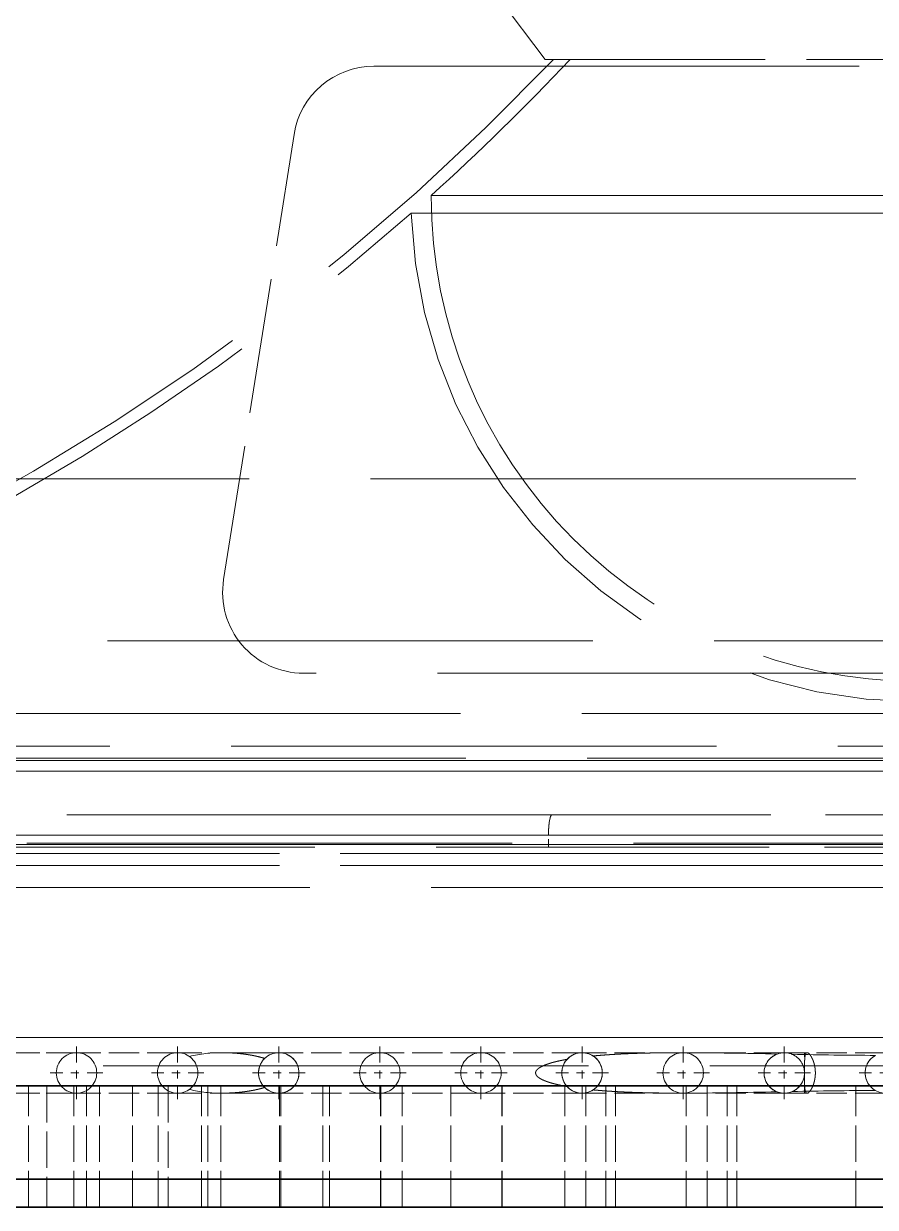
# Model space of a CAD drawing. Extents: x 23 to 587, y 4 to 413.
# Drawn here: x 78.64 to 89.17, y 213.35 to 227.98 of the extents above; entities that cross this region are included whole.
import ezdxf

# ---------------------------------------------------------------- set-up
doc = ezdxf.new("R2010")
doc.units = 0
doc.linetypes.add('DASHDOT', pattern=[18.5, 12, -3, 0.5, -3])
doc.linetypes.add('DASHED', pattern=[15, 12, -3])
doc.layers.get('0').update_dxf_attribs({"lineweight": 13})

# ---------------------------------------------------------------- blocks, each defined once
blk = doc.blocks.new('BLOCK6865')
at = {"color": 7, "linetype": 'DASHDOT', "lineweight": 13, "ltscale": 0.0325}
for p, q in [((-3.269, 2.471), (-3.269, 1.171)), ((-2.619, 1.821), (-3.919, 1.821))]:
    blk.add_line(p, q, dxfattribs=at)
blk = doc.blocks.new('BLOCK6866')
at = {"color": 7, "linetype": 'DASHDOT', "lineweight": 13, "ltscale": 0.0325}
for p, q in [((-5.769, 2.471), (-5.769, 1.171)), ((-5.119, 1.821), (-6.419, 1.821))]:
    blk.add_line(p, q, dxfattribs=at)
blk = doc.blocks.new('BLOCK6867')
at = {"color": 7, "linetype": 'DASHDOT', "lineweight": 13, "ltscale": 0.0325}
for p, q in [((-15.769, 2.471), (-15.769, 1.171)), ((-15.119, 1.821), (-16.419, 1.821))]:
    blk.add_line(p, q, dxfattribs=at)
blk = doc.blocks.new('BLOCK6868')
at = {"color": 7, "linetype": 'DASHDOT', "lineweight": 13, "ltscale": 0.0325}
for p, q in [((-13.269, 2.471), (-13.269, 1.171)), ((-12.619, 1.821), (-13.919, 1.821))]:
    blk.add_line(p, q, dxfattribs=at)
blk = doc.blocks.new('BLOCK6869')
at = {"color": 7, "linetype": 'DASHDOT', "lineweight": 13, "ltscale": 0.0325}
for p, q in [((-10.769, 2.471), (-10.769, 1.171)), ((-10.119, 1.821), (-11.419, 1.821))]:
    blk.add_line(p, q, dxfattribs=at)
blk = doc.blocks.new('BLOCK6870')
at = {"color": 7, "linetype": 'DASHDOT', "lineweight": 13, "ltscale": 0.0325}
for p, q in [((-8.269, 2.471), (-8.269, 1.171)), ((-7.619, 1.821), (-8.919, 1.821))]:
    blk.add_line(p, q, dxfattribs=at)
blk = doc.blocks.new('BLOCK6871')
at = {"color": 7, "linetype": 'DASHDOT', "lineweight": 13, "ltscale": 0.0325}
for p, q in [((-18.269, 2.471), (-18.269, 1.171)), ((-17.619, 1.821), (-18.919, 1.821))]:
    blk.add_line(p, q, dxfattribs=at)
blk = doc.blocks.new('BLOCK6872')
at = {"color": 7, "linetype": 'DASHDOT', "lineweight": 13, "ltscale": 0.0325}
for p, q in [((-20.769, 2.471), (-20.769, 1.171)), ((-20.119, 1.821), (-21.419, 1.821))]:
    blk.add_line(p, q, dxfattribs=at)
blk = doc.blocks.new('BLOCK6903')
at = {"color": 7, "linetype": 'DASHDOT', "lineweight": 13, "ltscale": 0.0325}
for p, q in [((-0.769, 2.471), (-0.769, 1.171)), ((-0.119, 1.821), (-1.419, 1.821))]:
    blk.add_line(p, q, dxfattribs=at)
blk = doc.blocks.new('BLOCK6915')
at = {"color": 7, "linetype": 'DASHED', "lineweight": 13, "ltscale": 0.187584}
blk.add_line((-9.18, 26.862), (-13.685, 32.862), dxfattribs=at)
at = {"color": 7, "linetype": 'DASHED', "lineweight": 13}
for p, q in [((-13.416, 26.7), (13.416, 26.7)), ((-12, 23.506), (10.531, 23.506)), ((-10.531, 23.506), (12, 23.506)), ((-12.492, 23.067), (10.963, 23.067)), ((-10.963, 23.067), (12.492, 23.067)), ((58.5, 16.5), (-58.5, 16.5)), ((-35, 12.5), (35, 12.5)), ((15.158, 11.7), (-15.158, 11.7)), ((-23.279, 10.7), (48.557, 10.7)), ((-46.946, 9.9), (41.199, 9.9)), ((-41.578, 9.539), (36.488, 9.539)), ((-36.488, 9.539), (41.578, 9.539)), ((-23.141, 9.6), (48.268, 9.6)), ((-41.322, 9.278), (36.264, 9.278)), ((-36.264, 9.278), (41.322, 9.278)), ((-9.013, 8.2), (-41.792, 8.2)), ((63.8, 7.7), (-63.8, 7.7)), ((-9.1, 7.7), (-41.879, 7.7)), ((-9.1, 7.7), (-41.879, 7.7)), ((-23.667, 7.7), (49.365, 7.7)), ((0, 7.466), (-49.5, 7.466)), ((-41.879, 7.4), (-9.1, 7.4)), ((35, 7.5), (-35, 7.5)), ((-23.732, 7.466), (0, 7.466)), ((-44.247, 7.246), (38.83, 7.246)), ((44.247, 7.246), (-38.83, 7.246)), ((-44.247, 6.946), (38.83, 6.946)), ((44.247, 6.946), (-38.83, 6.946)), ((0, 6.4), (-49.5, 6.4)), ((63.8, 2.7), (-63.8, 2.7)), ((61.5, 2.7), (-61.5, 2.7)), ((-50.11, 2.7), (50.39, 2.7)), ((-50.11, 2), (50.39, 2)), ((-85, -0.8), (85, -0.8))]:
    blk.add_line(p, q, dxfattribs=at)
at = {"color": 7, "linetype": 'DASHED', "lineweight": 13, "ltscale": 0.430896}
blk.add_line((-9.18, 26.862), (8.056, 26.862), dxfattribs=at)
at = {"color": 7, "linetype": 'DASHED', "lineweight": 13, "ltscale": 0.402348}
blk.add_line((-8.572, 26.862), (7.522, 26.862), dxfattribs=at)
at = {"color": 7, "linetype": 'DASHED', "lineweight": 13, "ltscale": 0.278428}
blk.add_line((-17.134, 14.013), (-15.391, 25.013), dxfattribs=at)
at = {"color": 7, "linetype": 'DASHED', "lineweight": 13, "ltscale": 0.450653}
blk.add_line((-9.013, 8.2), (9.013, 8.2), dxfattribs=at)
at = {"color": 7, "linetype": 'DASHED', "lineweight": 13, "ltscale": 0.454986}
for p, q in [((-9.1, 7.7), (9.1, 7.7)), ((-9.1, 7.7), (9.1, 7.7)), ((-9.1, 7.4), (9.1, 7.4))]:
    blk.add_line(p, q, dxfattribs=at)
at = {"color": 7, "linetype": 'DASHED', "lineweight": 13, "ltscale": 0.0075}
blk.add_line((-9.1, 7.4), (-9.1, 7.7), dxfattribs=at)
blk.add_line((-9.1, 7.4), (-9.1, 7.7), dxfattribs=at)
at = {"color": 7, "linetype": 'DASHED', "lineweight": 13, "ltscale": 0.0625}
for p, q in [((-20.769, 2.321), (-23.269, 2.321)), ((-20.769, 2.321), (-23.269, 2.321)), ((-20.769, 2.321), (-23.269, 2.321)), ((-20.769, 2.321), (-23.269, 2.321)), ((-20.769, 2.321), (-23.269, 2.321)), ((-20.769, 2.321), (-23.269, 2.321)), ((-20.769, 2.321), (-23.269, 2.321)), ((-20.769, 2.321), (-23.269, 2.321)), ((-20.769, 2.321), (-23.269, 2.321)), ((-20.769, 2.321), (-23.269, 2.321)), ((-20.769, 2.321), (-23.269, 2.321)), ((-20.769, 2.321), (-23.269, 2.321)), ((-20.769, 2.321), (-23.269, 2.321)), ((-20.769, 2.321), (-23.269, 2.321)), ((-20.769, 2.321), (-23.269, 2.321)), ((-20.769, 2.321), (-23.269, 2.321)), ((-20.769, 2.321), (-23.269, 2.321)), ((-20.769, 2.321), (-23.269, 2.321)), ((-20.769, 2.321), (-23.269, 2.321)), ((-20.769, 2.321), (-23.269, 2.321)), ((-20.769, 2.321), (-23.269, 2.321)), ((-20.769, 2.321), (-23.269, 2.321)), ((-20.769, 2.321), (-23.269, 2.321)), ((-20.769, 2.321), (-23.269, 2.321)), ((-20.769, 2.321), (-23.269, 2.321)), ((-20.769, 2.321), (-23.269, 2.321)), ((-20.769, 2.321), (-23.269, 2.321)), ((-20.769, 2.321), (-23.269, 2.321)), ((-20.769, 2.321), (-23.269, 2.321)), ((-20.769, 2.321), (-23.269, 2.321)), ((-20.769, 2.321), (-23.269, 2.321)), ((-20.769, 2.321), (-23.269, 2.321)), ((-20.769, 2.321), (-23.269, 2.321)), ((-20.769, 2.321), (-23.269, 2.321)), ((-20.769, 2.321), (-23.269, 2.321)), ((-18.269, 2.321), (-20.769, 2.321)), ((-18.269, 2.321), (-20.769, 2.321)), ((-18.269, 2.321), (-20.769, 2.321)), ((-18.269, 2.321), (-20.769, 2.321)), ((-18.269, 2.321), (-20.769, 2.321)), ((-18.269, 2.321), (-20.769, 2.321)), ((-18.269, 2.321), (-20.769, 2.321)), ((-18.269, 2.321), (-20.769, 2.321)), ((-18.269, 2.321), (-20.769, 2.321)), ((-18.269, 2.321), (-20.769, 2.321)), ((-18.269, 2.321), (-20.769, 2.321)), ((-18.269, 2.321), (-20.769, 2.321)), ((-18.269, 2.321), (-20.769, 2.321)), ((-18.269, 2.321), (-20.769, 2.321)), ((-18.269, 2.321), (-20.769, 2.321)), ((-18.269, 2.321), (-20.769, 2.321)), ((-18.269, 2.321), (-20.769, 2.321)), ((-18.269, 2.321), (-20.769, 2.321)), ((-18.269, 2.321), (-20.769, 2.321)), ((-18.269, 2.321), (-20.769, 2.321)), ((-18.269, 2.321), (-20.769, 2.321)), ((-18.269, 2.321), (-20.769, 2.321)), ((-18.269, 2.321), (-20.769, 2.321)), ((-18.269, 2.321), (-20.769, 2.321)), ((-18.269, 2.321), (-20.769, 2.321)), ((-18.269, 2.321), (-20.769, 2.321)), ((-18.269, 2.321), (-20.769, 2.321)), ((-18.269, 2.321), (-20.769, 2.321)), ((-18.269, 2.321), (-20.769, 2.321)), ((-18.269, 2.321), (-20.769, 2.321)), ((-18.269, 2.321), (-20.769, 2.321)), ((-18.269, 2.321), (-20.769, 2.321)), ((-18.269, 2.321), (-20.769, 2.321)), ((-18.269, 2.321), (-20.769, 2.321)), ((-18.269, 2.321), (-20.769, 2.321)), ((-18.269, 2.321), (-20.769, 2.321)), ((-18.269, 2.321), (-20.769, 2.321)), ((-15.769, 2.321), (-18.269, 2.321)), ((-15.769, 2.321), (-18.269, 2.321)), ((-15.769, 2.321), (-18.269, 2.321)), ((-15.769, 2.321), (-18.269, 2.321)), ((-15.769, 2.321), (-18.269, 2.321)), ((-15.769, 2.321), (-18.269, 2.321)), ((-15.769, 2.321), (-18.269, 2.321)), ((-15.769, 2.321), (-18.269, 2.321)), ((-15.769, 2.321), (-18.269, 2.321)), ((-15.769, 2.321), (-18.269, 2.321)), ((-15.769, 2.321), (-18.269, 2.321)), ((-15.769, 2.321), (-18.269, 2.321)), ((-15.769, 2.321), (-18.269, 2.321)), ((-15.769, 2.321), (-18.269, 2.321)), ((-15.769, 2.321), (-18.269, 2.321)), ((-15.769, 2.321), (-18.269, 2.321)), ((-15.769, 2.321), (-18.269, 2.321)), ((-15.769, 2.321), (-18.269, 2.321)), ((-15.769, 2.321), (-18.269, 2.321)), ((-15.769, 2.321), (-18.269, 2.321)), ((-15.769, 2.321), (-18.269, 2.321)), ((-15.769, 2.321), (-18.269, 2.321)), ((-15.769, 2.321), (-18.269, 2.321)), ((-15.769, 2.321), (-18.269, 2.321)), ((-15.769, 2.321), (-18.269, 2.321)), ((-15.769, 2.321), (-18.269, 2.321)), ((-15.769, 2.321), (-18.269, 2.321)), ((-15.769, 2.321), (-18.269, 2.321)), ((-15.769, 2.321), (-18.269, 2.321)), ((-15.769, 2.321), (-18.269, 2.321)), ((-15.769, 2.321), (-18.269, 2.321)), ((-15.769, 2.321), (-18.269, 2.321)), ((-15.769, 2.321), (-18.269, 2.321)), ((-15.769, 2.321), (-18.269, 2.321)), ((-15.769, 2.321), (-18.269, 2.321)), ((-15.769, 2.321), (-18.269, 2.321)), ((-15.769, 2.321), (-18.269, 2.321)), ((-13.269, 2.321), (-15.769, 2.321)), ((-13.269, 2.321), (-15.769, 2.321)), ((-13.269, 2.321), (-15.769, 2.321)), ((-13.269, 2.321), (-15.769, 2.321)), ((-13.269, 2.321), (-15.769, 2.321)), ((-13.269, 2.321), (-15.769, 2.321)), ((-13.269, 2.321), (-15.769, 2.321)), ((-13.269, 2.321), (-15.769, 2.321)), ((-13.269, 2.321), (-15.769, 2.321)), ((-13.269, 2.321), (-15.769, 2.321)), ((-13.269, 2.321), (-15.769, 2.321)), ((-13.269, 2.321), (-15.769, 2.321)), ((-13.269, 2.321), (-15.769, 2.321)), ((-13.269, 2.321), (-15.769, 2.321)), ((-13.269, 2.321), (-15.769, 2.321)), ((-13.269, 2.321), (-15.769, 2.321)), ((-13.269, 2.321), (-15.769, 2.321)), ((-13.269, 2.321), (-15.769, 2.321)), ((-13.269, 2.321), (-15.769, 2.321)), ((-13.269, 2.321), (-15.769, 2.321)), ((-13.269, 2.321), (-15.769, 2.321)), ((-13.269, 2.321), (-15.769, 2.321)), ((-13.269, 2.321), (-15.769, 2.321)), ((-13.269, 2.321), (-15.769, 2.321)), ((-13.269, 2.321), (-15.769, 2.321)), ((-13.269, 2.321), (-15.769, 2.321)), ((-13.269, 2.321), (-15.769, 2.321)), ((-13.269, 2.321), (-15.769, 2.321)), ((-13.269, 2.321), (-15.769, 2.321)), ((-13.269, 2.321), (-15.769, 2.321)), ((-13.269, 2.321), (-15.769, 2.321)), ((-13.269, 2.321), (-15.769, 2.321)), ((-13.269, 2.321), (-15.769, 2.321)), ((-13.269, 2.321), (-15.769, 2.321)), ((-13.269, 2.321), (-15.769, 2.321)), ((-13.269, 2.321), (-15.769, 2.321)), ((-13.269, 2.321), (-15.769, 2.321)), ((-13.269, 2.321), (-15.769, 2.321)), ((-13.269, 2.321), (-15.769, 2.321)), ((-10.769, 2.321), (-13.269, 2.321)), ((-10.769, 2.321), (-13.269, 2.321)), ((-10.769, 2.321), (-13.269, 2.321)), ((-10.769, 2.321), (-13.269, 2.321)), ((-10.769, 2.321), (-13.269, 2.321)), ((-10.769, 2.321), (-13.269, 2.321)), ((-10.769, 2.321), (-13.269, 2.321)), ((-10.769, 2.321), (-13.269, 2.321)), ((-10.769, 2.321), (-13.269, 2.321)), ((-10.769, 2.321), (-13.269, 2.321)), ((-10.769, 2.321), (-13.269, 2.321)), ((-10.769, 2.321), (-13.269, 2.321)), ((-10.769, 2.321), (-13.269, 2.321)), ((-10.769, 2.321), (-13.269, 2.321)), ((-10.769, 2.321), (-13.269, 2.321)), ((-10.769, 2.321), (-13.269, 2.321)), ((-10.769, 2.321), (-13.269, 2.321)), ((-10.769, 2.321), (-13.269, 2.321)), ((-10.769, 2.321), (-13.269, 2.321)), ((-10.769, 2.321), (-13.269, 2.321)), ((-10.769, 2.321), (-13.269, 2.321)), ((-10.769, 2.321), (-13.269, 2.321)), ((-10.769, 2.321), (-13.269, 2.321)), ((-10.769, 2.321), (-13.269, 2.321)), ((-10.769, 2.321), (-13.269, 2.321)), ((-10.769, 2.321), (-13.269, 2.321)), ((-10.769, 2.321), (-13.269, 2.321)), ((-10.769, 2.321), (-13.269, 2.321)), ((-10.769, 2.321), (-13.269, 2.321)), ((-10.769, 2.321), (-13.269, 2.321)), ((-10.769, 2.321), (-13.269, 2.321)), ((-10.769, 2.321), (-13.269, 2.321)), ((-10.769, 2.321), (-13.269, 2.321)), ((-10.769, 2.321), (-13.269, 2.321)), ((-10.769, 2.321), (-13.269, 2.321)), ((-10.769, 2.321), (-13.269, 2.321)), ((-10.769, 2.321), (-13.269, 2.321)), ((-10.769, 2.321), (-13.269, 2.321)), ((-10.769, 2.321), (-13.269, 2.321)), ((-8.269, 2.321), (-10.769, 2.321)), ((-8.269, 2.321), (-10.769, 2.321)), ((-8.269, 2.321), (-10.769, 2.321)), ((-8.269, 2.321), (-10.769, 2.321)), ((-8.269, 2.321), (-10.769, 2.321)), ((-8.269, 2.321), (-10.769, 2.321)), ((-8.269, 2.321), (-10.769, 2.321)), ((-8.269, 2.321), (-10.769, 2.321)), ((-8.269, 2.321), (-10.769, 2.321)), ((-8.269, 2.321), (-10.769, 2.321)), ((-8.269, 2.321), (-10.769, 2.321)), ((-8.269, 2.321), (-10.769, 2.321)), ((-8.269, 2.321), (-10.769, 2.321)), ((-8.269, 2.321), (-10.769, 2.321)), ((-8.269, 2.321), (-10.769, 2.321)), ((-8.269, 2.321), (-10.769, 2.321)), ((-8.269, 2.321), (-10.769, 2.321)), ((-8.269, 2.321), (-10.769, 2.321)), ((-8.269, 2.321), (-10.769, 2.321)), ((-8.269, 2.321), (-10.769, 2.321)), ((-8.269, 2.321), (-10.769, 2.321)), ((-8.269, 2.321), (-10.769, 2.321)), ((-8.269, 2.321), (-10.769, 2.321)), ((-8.269, 2.321), (-10.769, 2.321)), ((-8.269, 2.321), (-10.769, 2.321)), ((-8.269, 2.321), (-10.769, 2.321)), ((-8.269, 2.321), (-10.769, 2.321)), ((-8.269, 2.321), (-10.769, 2.321)), ((-8.269, 2.321), (-10.769, 2.321)), ((-8.269, 2.321), (-10.769, 2.321)), ((-8.269, 2.321), (-10.769, 2.321)), ((-8.269, 2.321), (-10.769, 2.321)), ((-8.269, 2.321), (-10.769, 2.321)), ((-8.269, 2.321), (-10.769, 2.321)), ((-8.269, 2.321), (-10.769, 2.321)), ((-8.269, 2.321), (-10.769, 2.321)), ((-8.269, 2.321), (-10.769, 2.321)), ((-8.269, 2.321), (-10.769, 2.321)), ((-8.269, 2.321), (-10.769, 2.321)), ((-5.769, 2.321), (-8.269, 2.321)), ((-5.769, 2.321), (-8.269, 2.321)), ((-5.769, 2.321), (-8.269, 2.321)), ((-5.769, 2.321), (-8.269, 2.321)), ((-5.769, 2.321), (-8.269, 2.321)), ((-5.769, 2.321), (-8.269, 2.321)), ((-5.769, 2.321), (-8.269, 2.321)), ((-5.769, 2.321), (-8.269, 2.321)), ((-5.769, 2.321), (-8.269, 2.321)), ((-5.769, 2.321), (-8.269, 2.321)), ((-5.769, 2.321), (-8.269, 2.321)), ((-5.769, 2.321), (-8.269, 2.321)), ((-5.769, 2.321), (-8.269, 2.321)), ((-5.769, 2.321), (-8.269, 2.321)), ((-5.769, 2.321), (-8.269, 2.321)), ((-5.769, 2.321), (-8.269, 2.321)), ((-5.769, 2.321), (-8.269, 2.321)), ((-5.769, 2.321), (-8.269, 2.321)), ((-5.769, 2.321), (-8.269, 2.321)), ((-5.769, 2.321), (-8.269, 2.321)), ((-5.769, 2.321), (-8.269, 2.321)), ((-5.769, 2.321), (-8.269, 2.321)), ((-5.769, 2.321), (-8.269, 2.321)), ((-5.769, 2.321), (-8.269, 2.321)), ((-5.769, 2.321), (-8.269, 2.321)), ((-5.769, 2.321), (-8.269, 2.321)), ((-5.769, 2.321), (-8.269, 2.321)), ((-5.769, 2.321), (-8.269, 2.321)), ((-5.769, 2.321), (-8.269, 2.321)), ((-5.769, 2.321), (-8.269, 2.321)), ((-5.769, 2.321), (-8.269, 2.321)), ((-5.769, 2.321), (-8.269, 2.321)), ((-5.769, 2.321), (-8.269, 2.321)), ((-5.769, 2.321), (-8.269, 2.321)), ((-5.769, 2.321), (-8.269, 2.321)), ((-5.769, 2.321), (-8.269, 2.321)), ((-5.769, 2.321), (-8.269, 2.321)), ((-5.769, 2.321), (-8.269, 2.321)), ((-5.769, 2.321), (-8.269, 2.321)), ((-3.269, 2.321), (-5.769, 2.321)), ((-3.269, 2.321), (-5.769, 2.321)), ((-3.269, 2.321), (-5.769, 2.321)), ((-3.269, 2.321), (-5.769, 2.321)), ((-3.269, 2.321), (-5.769, 2.321)), ((-3.269, 2.321), (-5.769, 2.321)), ((-3.269, 2.321), (-5.769, 2.321)), ((-3.269, 2.321), (-5.769, 2.321)), ((-3.269, 2.321), (-5.769, 2.321)), ((-3.269, 2.321), (-5.769, 2.321)), ((-3.269, 2.321), (-5.769, 2.321)), ((-3.269, 2.321), (-5.769, 2.321)), ((-3.269, 2.321), (-5.769, 2.321)), ((-3.269, 2.321), (-5.769, 2.321)), ((-3.269, 2.321), (-5.769, 2.321)), ((-3.269, 2.321), (-5.769, 2.321)), ((-3.269, 2.321), (-5.769, 2.321)), ((-3.269, 2.321), (-5.769, 2.321)), ((-3.269, 2.321), (-5.769, 2.321)), ((-3.269, 2.321), (-5.769, 2.321)), ((-3.269, 2.321), (-5.769, 2.321)), ((-3.269, 2.321), (-5.769, 2.321)), ((-3.269, 2.321), (-5.769, 2.321)), ((-3.269, 2.321), (-5.769, 2.321)), ((-3.269, 2.321), (-5.769, 2.321)), ((-3.269, 2.321), (-5.769, 2.321)), ((-3.269, 2.321), (-5.769, 2.321)), ((-3.269, 2.321), (-5.769, 2.321)), ((-3.269, 2.321), (-5.769, 2.321)), ((-3.269, 2.321), (-5.769, 2.321)), ((-3.269, 2.321), (-5.769, 2.321)), ((-3.269, 2.321), (-5.769, 2.321)), ((-3.269, 2.321), (-5.769, 2.321)), ((-3.269, 2.321), (-5.769, 2.321)), ((-3.269, 2.321), (-5.769, 2.321)), ((-3.269, 2.321), (-5.769, 2.321)), ((-3.269, 2.321), (-5.769, 2.321)), ((-3.269, 2.321), (-5.769, 2.321)), ((-3.269, 2.321), (-5.769, 2.321)), ((-3.269, 2.321), (-5.769, 2.321)), ((-3.269, 2.321), (-5.769, 2.321)), ((-0.769, 2.321), (-3.269, 2.321)), ((-0.769, 2.321), (-3.269, 2.321)), ((-0.769, 2.321), (-3.269, 2.321)), ((-0.769, 2.321), (-3.269, 2.321)), ((-0.769, 2.321), (-3.269, 2.321)), ((-0.769, 2.321), (-3.269, 2.321)), ((-0.769, 2.321), (-3.269, 2.321)), ((-0.769, 2.321), (-3.269, 2.321)), ((-0.769, 2.321), (-3.269, 2.321)), ((-0.769, 2.321), (-3.269, 2.321)), ((-0.769, 2.321), (-3.269, 2.321)), ((-0.769, 2.321), (-3.269, 2.321)), ((-0.769, 2.321), (-3.269, 2.321)), ((-0.769, 2.321), (-3.269, 2.321)), ((-0.769, 2.321), (-3.269, 2.321)), ((-0.769, 2.321), (-3.269, 2.321)), ((-0.769, 2.321), (-3.269, 2.321)), ((-0.769, 2.321), (-3.269, 2.321)), ((-0.769, 2.321), (-3.269, 2.321)), ((-0.769, 2.321), (-3.269, 2.321)), ((-0.769, 2.321), (-3.269, 2.321)), ((-0.769, 2.321), (-3.269, 2.321)), ((-0.769, 2.321), (-3.269, 2.321)), ((-0.769, 2.321), (-3.269, 2.321)), ((-0.769, 2.321), (-3.269, 2.321)), ((-0.769, 2.321), (-3.269, 2.321)), ((-0.769, 2.321), (-3.269, 2.321)), ((-0.769, 2.321), (-3.269, 2.321)), ((-0.769, 2.321), (-3.269, 2.321)), ((-0.769, 2.321), (-3.269, 2.321)), ((-0.769, 2.321), (-3.269, 2.321)), ((-0.769, 2.321), (-3.269, 2.321)), ((-0.769, 2.321), (-3.269, 2.321)), ((-0.769, 2.321), (-3.269, 2.321)), ((-0.769, 2.321), (-3.269, 2.321)), ((-0.769, 2.321), (-3.269, 2.321)), ((-0.769, 2.321), (-3.269, 2.321)), ((-20.769, 1.321), (-23.269, 1.321)), ((-20.769, 1.321), (-23.269, 1.321)), ((-20.769, 1.321), (-23.269, 1.321)), ((-20.769, 1.321), (-23.269, 1.321)), ((-20.769, 1.321), (-23.269, 1.321)), ((-20.769, 1.321), (-23.269, 1.321)), ((-20.769, 1.321), (-23.269, 1.321)), ((-20.769, 1.321), (-23.269, 1.321)), ((-20.769, 1.321), (-23.269, 1.321)), ((-20.769, 1.321), (-23.269, 1.321)), ((-20.769, 1.321), (-23.269, 1.321)), ((-20.769, 1.321), (-23.269, 1.321)), ((-20.769, 1.321), (-23.269, 1.321)), ((-20.769, 1.321), (-23.269, 1.321)), ((-20.769, 1.321), (-23.269, 1.321)), ((-20.769, 1.321), (-23.269, 1.321)), ((-20.769, 1.321), (-23.269, 1.321)), ((-20.769, 1.321), (-23.269, 1.321)), ((-20.769, 1.321), (-23.269, 1.321)), ((-20.769, 1.321), (-23.269, 1.321)), ((-20.769, 1.321), (-23.269, 1.321)), ((-20.769, 1.321), (-23.269, 1.321)), ((-20.769, 1.321), (-23.269, 1.321)), ((-20.769, 1.321), (-23.269, 1.321)), ((-20.769, 1.321), (-23.269, 1.321)), ((-20.769, 1.321), (-23.269, 1.321)), ((-20.769, 1.321), (-23.269, 1.321)), ((-20.769, 1.321), (-23.269, 1.321)), ((-20.769, 1.321), (-23.269, 1.321)), ((-20.769, 1.321), (-23.269, 1.321)), ((-20.769, 1.321), (-23.269, 1.321)), ((-20.769, 1.321), (-23.269, 1.321)), ((-20.769, 1.321), (-23.269, 1.321)), ((-20.769, 1.321), (-23.269, 1.321)), ((-20.769, 1.321), (-23.269, 1.321)), ((-18.269, 1.321), (-20.769, 1.321)), ((-18.269, 1.321), (-20.769, 1.321)), ((-18.269, 1.321), (-20.769, 1.321)), ((-18.269, 1.321), (-20.769, 1.321)), ((-18.269, 1.321), (-20.769, 1.321)), ((-18.269, 1.321), (-20.769, 1.321)), ((-18.269, 1.321), (-20.769, 1.321)), ((-18.269, 1.321), (-20.769, 1.321)), ((-18.269, 1.321), (-20.769, 1.321)), ((-18.269, 1.321), (-20.769, 1.321)), ((-18.269, 1.321), (-20.769, 1.321)), ((-18.269, 1.321), (-20.769, 1.321)), ((-18.269, 1.321), (-20.769, 1.321)), ((-18.269, 1.321), (-20.769, 1.321)), ((-18.269, 1.321), (-20.769, 1.321)), ((-18.269, 1.321), (-20.769, 1.321)), ((-18.269, 1.321), (-20.769, 1.321)), ((-18.269, 1.321), (-20.769, 1.321)), ((-18.269, 1.321), (-20.769, 1.321)), ((-18.269, 1.321), (-20.769, 1.321)), ((-18.269, 1.321), (-20.769, 1.321)), ((-18.269, 1.321), (-20.769, 1.321)), ((-18.269, 1.321), (-20.769, 1.321)), ((-18.269, 1.321), (-20.769, 1.321)), ((-18.269, 1.321), (-20.769, 1.321)), ((-18.269, 1.321), (-20.769, 1.321)), ((-18.269, 1.321), (-20.769, 1.321)), ((-18.269, 1.321), (-20.769, 1.321)), ((-18.269, 1.321), (-20.769, 1.321)), ((-18.269, 1.321), (-20.769, 1.321)), ((-18.269, 1.321), (-20.769, 1.321)), ((-18.269, 1.321), (-20.769, 1.321)), ((-18.269, 1.321), (-20.769, 1.321)), ((-18.269, 1.321), (-20.769, 1.321)), ((-18.269, 1.321), (-20.769, 1.321)), ((-18.269, 1.321), (-20.769, 1.321)), ((-18.269, 1.321), (-20.769, 1.321)), ((-15.769, 1.321), (-18.269, 1.321)), ((-15.769, 1.321), (-18.269, 1.321)), ((-15.769, 1.321), (-18.269, 1.321)), ((-15.769, 1.321), (-18.269, 1.321)), ((-15.769, 1.321), (-18.269, 1.321)), ((-15.769, 1.321), (-18.269, 1.321)), ((-15.769, 1.321), (-18.269, 1.321)), ((-15.769, 1.321), (-18.269, 1.321)), ((-15.769, 1.321), (-18.269, 1.321)), ((-15.769, 1.321), (-18.269, 1.321)), ((-15.769, 1.321), (-18.269, 1.321)), ((-15.769, 1.321), (-18.269, 1.321)), ((-15.769, 1.321), (-18.269, 1.321)), ((-15.769, 1.321), (-18.269, 1.321)), ((-15.769, 1.321), (-18.269, 1.321)), ((-15.769, 1.321), (-18.269, 1.321)), ((-15.769, 1.321), (-18.269, 1.321)), ((-15.769, 1.321), (-18.269, 1.321)), ((-15.769, 1.321), (-18.269, 1.321)), ((-15.769, 1.321), (-18.269, 1.321)), ((-15.769, 1.321), (-18.269, 1.321)), ((-15.769, 1.321), (-18.269, 1.321)), ((-15.769, 1.321), (-18.269, 1.321)), ((-15.769, 1.321), (-18.269, 1.321)), ((-15.769, 1.321), (-18.269, 1.321)), ((-15.769, 1.321), (-18.269, 1.321)), ((-15.769, 1.321), (-18.269, 1.321)), ((-15.769, 1.321), (-18.269, 1.321)), ((-15.769, 1.321), (-18.269, 1.321)), ((-15.769, 1.321), (-18.269, 1.321)), ((-15.769, 1.321), (-18.269, 1.321)), ((-15.769, 1.321), (-18.269, 1.321)), ((-15.769, 1.321), (-18.269, 1.321)), ((-15.769, 1.321), (-18.269, 1.321)), ((-15.769, 1.321), (-18.269, 1.321)), ((-15.769, 1.321), (-18.269, 1.321)), ((-15.769, 1.321), (-18.269, 1.321)), ((-13.269, 1.321), (-15.769, 1.321)), ((-13.269, 1.321), (-15.769, 1.321)), ((-13.269, 1.321), (-15.769, 1.321)), ((-13.269, 1.321), (-15.769, 1.321)), ((-13.269, 1.321), (-15.769, 1.321)), ((-13.269, 1.321), (-15.769, 1.321)), ((-13.269, 1.321), (-15.769, 1.321)), ((-13.269, 1.321), (-15.769, 1.321)), ((-13.269, 1.321), (-15.769, 1.321)), ((-13.269, 1.321), (-15.769, 1.321)), ((-13.269, 1.321), (-15.769, 1.321)), ((-13.269, 1.321), (-15.769, 1.321)), ((-13.269, 1.321), (-15.769, 1.321)), ((-13.269, 1.321), (-15.769, 1.321)), ((-13.269, 1.321), (-15.769, 1.321)), ((-13.269, 1.321), (-15.769, 1.321)), ((-13.269, 1.321), (-15.769, 1.321)), ((-13.269, 1.321), (-15.769, 1.321)), ((-13.269, 1.321), (-15.769, 1.321)), ((-13.269, 1.321), (-15.769, 1.321)), ((-13.269, 1.321), (-15.769, 1.321)), ((-13.269, 1.321), (-15.769, 1.321)), ((-13.269, 1.321), (-15.769, 1.321)), ((-13.269, 1.321), (-15.769, 1.321)), ((-13.269, 1.321), (-15.769, 1.321)), ((-13.269, 1.321), (-15.769, 1.321)), ((-13.269, 1.321), (-15.769, 1.321)), ((-13.269, 1.321), (-15.769, 1.321)), ((-13.269, 1.321), (-15.769, 1.321)), ((-13.269, 1.321), (-15.769, 1.321)), ((-13.269, 1.321), (-15.769, 1.321)), ((-13.269, 1.321), (-15.769, 1.321)), ((-13.269, 1.321), (-15.769, 1.321)), ((-13.269, 1.321), (-15.769, 1.321)), ((-13.269, 1.321), (-15.769, 1.321)), ((-13.269, 1.321), (-15.769, 1.321)), ((-13.269, 1.321), (-15.769, 1.321)), ((-13.269, 1.321), (-15.769, 1.321)), ((-13.269, 1.321), (-15.769, 1.321)), ((-10.769, 1.321), (-13.269, 1.321)), ((-10.769, 1.321), (-13.269, 1.321)), ((-10.769, 1.321), (-13.269, 1.321)), ((-10.769, 1.321), (-13.269, 1.321)), ((-10.769, 1.321), (-13.269, 1.321)), ((-10.769, 1.321), (-13.269, 1.321)), ((-10.769, 1.321), (-13.269, 1.321)), ((-10.769, 1.321), (-13.269, 1.321)), ((-10.769, 1.321), (-13.269, 1.321)), ((-10.769, 1.321), (-13.269, 1.321)), ((-10.769, 1.321), (-13.269, 1.321)), ((-10.769, 1.321), (-13.269, 1.321)), ((-10.769, 1.321), (-13.269, 1.321)), ((-10.769, 1.321), (-13.269, 1.321)), ((-10.769, 1.321), (-13.269, 1.321)), ((-10.769, 1.321), (-13.269, 1.321)), ((-10.769, 1.321), (-13.269, 1.321)), ((-10.769, 1.321), (-13.269, 1.321)), ((-10.769, 1.321), (-13.269, 1.321)), ((-10.769, 1.321), (-13.269, 1.321)), ((-10.769, 1.321), (-13.269, 1.321)), ((-10.769, 1.321), (-13.269, 1.321)), ((-10.769, 1.321), (-13.269, 1.321)), ((-10.769, 1.321), (-13.269, 1.321)), ((-10.769, 1.321), (-13.269, 1.321)), ((-10.769, 1.321), (-13.269, 1.321)), ((-10.769, 1.321), (-13.269, 1.321)), ((-10.769, 1.321), (-13.269, 1.321)), ((-10.769, 1.321), (-13.269, 1.321)), ((-10.769, 1.321), (-13.269, 1.321)), ((-10.769, 1.321), (-13.269, 1.321)), ((-10.769, 1.321), (-13.269, 1.321)), ((-10.769, 1.321), (-13.269, 1.321)), ((-10.769, 1.321), (-13.269, 1.321)), ((-10.769, 1.321), (-13.269, 1.321)), ((-10.769, 1.321), (-13.269, 1.321)), ((-10.769, 1.321), (-13.269, 1.321)), ((-10.769, 1.321), (-13.269, 1.321)), ((-10.769, 1.321), (-13.269, 1.321)), ((-8.269, 1.321), (-10.769, 1.321)), ((-8.269, 1.321), (-10.769, 1.321)), ((-8.269, 1.321), (-10.769, 1.321)), ((-8.269, 1.321), (-10.769, 1.321)), ((-8.269, 1.321), (-10.769, 1.321)), ((-8.269, 1.321), (-10.769, 1.321)), ((-8.269, 1.321), (-10.769, 1.321)), ((-8.269, 1.321), (-10.769, 1.321)), ((-8.269, 1.321), (-10.769, 1.321)), ((-8.269, 1.321), (-10.769, 1.321)), ((-8.269, 1.321), (-10.769, 1.321)), ((-8.269, 1.321), (-10.769, 1.321)), ((-8.269, 1.321), (-10.769, 1.321)), ((-8.269, 1.321), (-10.769, 1.321)), ((-8.269, 1.321), (-10.769, 1.321)), ((-8.269, 1.321), (-10.769, 1.321)), ((-8.269, 1.321), (-10.769, 1.321)), ((-8.269, 1.321), (-10.769, 1.321)), ((-8.269, 1.321), (-10.769, 1.321)), ((-8.269, 1.321), (-10.769, 1.321)), ((-8.269, 1.321), (-10.769, 1.321)), ((-8.269, 1.321), (-10.769, 1.321)), ((-8.269, 1.321), (-10.769, 1.321)), ((-8.269, 1.321), (-10.769, 1.321)), ((-8.269, 1.321), (-10.769, 1.321)), ((-8.269, 1.321), (-10.769, 1.321)), ((-8.269, 1.321), (-10.769, 1.321)), ((-8.269, 1.321), (-10.769, 1.321)), ((-8.269, 1.321), (-10.769, 1.321)), ((-8.269, 1.321), (-10.769, 1.321)), ((-8.269, 1.321), (-10.769, 1.321)), ((-8.269, 1.321), (-10.769, 1.321)), ((-8.269, 1.321), (-10.769, 1.321)), ((-8.269, 1.321), (-10.769, 1.321)), ((-8.269, 1.321), (-10.769, 1.321)), ((-8.269, 1.321), (-10.769, 1.321)), ((-8.269, 1.321), (-10.769, 1.321)), ((-8.269, 1.321), (-10.769, 1.321)), ((-8.269, 1.321), (-10.769, 1.321)), ((-5.769, 1.321), (-8.269, 1.321)), ((-5.769, 1.321), (-8.269, 1.321)), ((-5.769, 1.321), (-8.269, 1.321)), ((-5.769, 1.321), (-8.269, 1.321)), ((-5.769, 1.321), (-8.269, 1.321)), ((-5.769, 1.321), (-8.269, 1.321)), ((-5.769, 1.321), (-8.269, 1.321)), ((-5.769, 1.321), (-8.269, 1.321)), ((-5.769, 1.321), (-8.269, 1.321)), ((-5.769, 1.321), (-8.269, 1.321)), ((-5.769, 1.321), (-8.269, 1.321)), ((-5.769, 1.321), (-8.269, 1.321)), ((-5.769, 1.321), (-8.269, 1.321)), ((-5.769, 1.321), (-8.269, 1.321)), ((-5.769, 1.321), (-8.269, 1.321)), ((-5.769, 1.321), (-8.269, 1.321)), ((-5.769, 1.321), (-8.269, 1.321)), ((-5.769, 1.321), (-8.269, 1.321)), ((-5.769, 1.321), (-8.269, 1.321)), ((-5.769, 1.321), (-8.269, 1.321)), ((-5.769, 1.321), (-8.269, 1.321)), ((-5.769, 1.321), (-8.269, 1.321)), ((-5.769, 1.321), (-8.269, 1.321)), ((-5.769, 1.321), (-8.269, 1.321)), ((-5.769, 1.321), (-8.269, 1.321)), ((-5.769, 1.321), (-8.269, 1.321)), ((-5.769, 1.321), (-8.269, 1.321)), ((-5.769, 1.321), (-8.269, 1.321)), ((-5.769, 1.321), (-8.269, 1.321)), ((-5.769, 1.321), (-8.269, 1.321)), ((-5.769, 1.321), (-8.269, 1.321)), ((-5.769, 1.321), (-8.269, 1.321)), ((-5.769, 1.321), (-8.269, 1.321)), ((-5.769, 1.321), (-8.269, 1.321)), ((-5.769, 1.321), (-8.269, 1.321)), ((-5.769, 1.321), (-8.269, 1.321)), ((-5.769, 1.321), (-8.269, 1.321)), ((-5.769, 1.321), (-8.269, 1.321)), ((-5.769, 1.321), (-8.269, 1.321)), ((-3.269, 1.321), (-5.769, 1.321)), ((-3.269, 1.321), (-5.769, 1.321)), ((-3.269, 1.321), (-5.769, 1.321)), ((-3.269, 1.321), (-5.769, 1.321)), ((-3.269, 1.321), (-5.769, 1.321)), ((-3.269, 1.321), (-5.769, 1.321)), ((-3.269, 1.321), (-5.769, 1.321)), ((-3.269, 1.321), (-5.769, 1.321)), ((-3.269, 1.321), (-5.769, 1.321)), ((-3.269, 1.321), (-5.769, 1.321)), ((-3.269, 1.321), (-5.769, 1.321)), ((-3.269, 1.321), (-5.769, 1.321)), ((-3.269, 1.321), (-5.769, 1.321)), ((-3.269, 1.321), (-5.769, 1.321)), ((-3.269, 1.321), (-5.769, 1.321)), ((-3.269, 1.321), (-5.769, 1.321)), ((-3.269, 1.321), (-5.769, 1.321)), ((-3.269, 1.321), (-5.769, 1.321)), ((-3.269, 1.321), (-5.769, 1.321)), ((-3.269, 1.321), (-5.769, 1.321)), ((-3.269, 1.321), (-5.769, 1.321)), ((-3.269, 1.321), (-5.769, 1.321)), ((-3.269, 1.321), (-5.769, 1.321)), ((-3.269, 1.321), (-5.769, 1.321)), ((-3.269, 1.321), (-5.769, 1.321)), ((-3.269, 1.321), (-5.769, 1.321)), ((-3.269, 1.321), (-5.769, 1.321)), ((-3.269, 1.321), (-5.769, 1.321)), ((-3.269, 1.321), (-5.769, 1.321)), ((-3.269, 1.321), (-5.769, 1.321)), ((-3.269, 1.321), (-5.769, 1.321)), ((-3.269, 1.321), (-5.769, 1.321)), ((-3.269, 1.321), (-5.769, 1.321)), ((-3.269, 1.321), (-5.769, 1.321)), ((-3.269, 1.321), (-5.769, 1.321)), ((-3.269, 1.321), (-5.769, 1.321)), ((-3.269, 1.321), (-5.769, 1.321)), ((-3.269, 1.321), (-5.769, 1.321)), ((-3.269, 1.321), (-5.769, 1.321)), ((-3.269, 1.321), (-5.769, 1.321)), ((-3.269, 1.321), (-5.769, 1.321)), ((-0.769, 1.321), (-3.269, 1.321)), ((-0.769, 1.321), (-3.269, 1.321)), ((-0.769, 1.321), (-3.269, 1.321)), ((-0.769, 1.321), (-3.269, 1.321)), ((-0.769, 1.321), (-3.269, 1.321)), ((-0.769, 1.321), (-3.269, 1.321)), ((-0.769, 1.321), (-3.269, 1.321)), ((-0.769, 1.321), (-3.269, 1.321)), ((-0.769, 1.321), (-3.269, 1.321)), ((-0.769, 1.321), (-3.269, 1.321)), ((-0.769, 1.321), (-3.269, 1.321)), ((-0.769, 1.321), (-3.269, 1.321)), ((-0.769, 1.321), (-3.269, 1.321)), ((-0.769, 1.321), (-3.269, 1.321)), ((-0.769, 1.321), (-3.269, 1.321)), ((-0.769, 1.321), (-3.269, 1.321)), ((-0.769, 1.321), (-3.269, 1.321)), ((-0.769, 1.321), (-3.269, 1.321)), ((-0.769, 1.321), (-3.269, 1.321)), ((-0.769, 1.321), (-3.269, 1.321)), ((-0.769, 1.321), (-3.269, 1.321)), ((-0.769, 1.321), (-3.269, 1.321)), ((-0.769, 1.321), (-3.269, 1.321)), ((-0.769, 1.321), (-3.269, 1.321)), ((-0.769, 1.321), (-3.269, 1.321)), ((-0.769, 1.321), (-3.269, 1.321)), ((-0.769, 1.321), (-3.269, 1.321)), ((-0.769, 1.321), (-3.269, 1.321)), ((-0.769, 1.321), (-3.269, 1.321)), ((-0.769, 1.321), (-3.269, 1.321)), ((-0.769, 1.321), (-3.269, 1.321)), ((-0.769, 1.321), (-3.269, 1.321)), ((-0.769, 1.321), (-3.269, 1.321)), ((-0.769, 1.321), (-3.269, 1.321)), ((-0.769, 1.321), (-3.269, 1.321)), ((-0.769, 1.321), (-3.269, 1.321)), ((-0.769, 1.321), (-3.269, 1.321))]:
    blk.add_line(p, q, dxfattribs=at)
at = {"color": 7, "linetype": 'DASHED', "lineweight": 13, "ltscale": 0.059052}
for p, q in [((-20.769, 2.321), (-23.131, 2.321)), ((-20.769, 2.321), (-23.131, 2.321)), ((-20.769, 1.321), (-23.131, 1.321)), ((-20.769, 1.321), (-23.131, 1.321))]:
    blk.add_line(p, q, dxfattribs=at)
at = {"color": 7, "linetype": 'DASHED', "lineweight": 13, "ltscale": 0.034887}
for p, q in [((-15.769, 2.321), (-17.164, 2.321)), ((-15.769, 2.321), (-17.164, 2.321)), ((-15.769, 1.321), (-17.164, 1.321)), ((-15.769, 1.321), (-17.164, 1.321))]:
    blk.add_line(p, q, dxfattribs=at)
at = {"color": 7, "linetype": 'DASHED', "lineweight": 13, "ltscale": 0.014088}
for p, q in [((-2.705, 2.321), (-3.269, 2.321)), ((-2.705, 2.321), (-3.269, 2.321)), ((-2.705, 1.321), (-3.269, 1.321)), ((-2.705, 1.321), (-3.269, 1.321))]:
    blk.add_line(p, q, dxfattribs=at)
at = {"color": 7, "linetype": 'DASHED', "lineweight": 13, "ltscale": 0.0125}
for p, q in [((-2.769, 2.321), (-3.269, 2.321)), ((-2.769, 2.321), (-3.269, 2.321)), ((-2.769, 1.821), (-2.769, 2.321)), ((-2.769, 1.321), (-2.769, 1.821)), ((-2.769, 1.321), (-3.269, 1.321)), ((-2.769, 1.321), (-3.269, 1.321))]:
    blk.add_line(p, q, dxfattribs=at)
at = {"color": 7, "lineweight": 35}
for p, q in [((-85, 1.5), (85, 1.5)), ((-68, 1.5), (68, 1.5)), ((61.5, 1.5), (-61.5, 1.5)), ((85, -0.8), (-85, -0.8)), ((85, -1.5), (-85, -1.5))]:
    blk.add_line(p, q, dxfattribs=at)
at = {"color": 7, "linetype": 'DASHED', "lineweight": 13, "ltscale": 0.075}
for p, q in [((-21.955, -1.5), (-21.955, 1.5)), ((-21.955, -1.5), (-21.955, 1.5)), ((-21.5, 1.5), (-21.5, -1.5)), ((-20.836, -1.5), (-20.836, 1.5)), ((-20.836, -1.5), (-20.836, 1.5)), ((-20.521, -1.5), (-20.521, 1.5)), ((-20.521, -1.5), (-20.521, 1.5)), ((-20.205, -1.5), (-20.205, 1.5)), ((-20.204, -1.5), (-20.204, 1.5)), ((-19.384, -1.5), (-19.384, 1.5)), ((-19.384, -1.5), (-19.384, 1.5)), ((-18.752, -1.5), (-18.752, 1.5)), ((-18.752, -1.5), (-18.752, 1.5)), ((-18.5, 1.5), (-18.5, -1.5)), ((-17.68, -1.5), (-17.68, 1.5)), ((-17.68, -1.5), (-17.68, 1.5)), ((-17.521, -1.5), (-17.521, 1.5)), ((-17.521, -1.5), (-17.521, 1.5)), ((-17.205, -1.5), (-17.205, 1.5)), ((-17.204, -1.5), (-17.204, 1.5)), ((-15.752, -1.5), (-15.752, 1.5)), ((-15.752, -1.5), (-15.752, 1.5)), ((-15.715, -1.5), (-15.715, 1.5)), ((-15.715, -1.5), (-15.715, 1.5)), ((-14.68, -1.5), (-14.68, 1.5)), ((-14.68, -1.5), (-14.68, 1.5)), ((-14.517, -1.5), (-14.517, 1.5)), ((-14.516, -1.5), (-14.516, 1.5)), ((-13.256, -1.5), (-13.256, 1.5)), ((-13.256, -1.5), (-13.256, 1.5)), ((-13.243, -1.5), (-13.243, 1.5)), ((-13.243, -1.5), (-13.243, 1.5)), ((-12.715, -1.5), (-12.715, 1.5)), ((-12.715, -1.5), (-12.715, 1.5)), ((-11.517, -1.5), (-11.517, 1.5)), ((-11.516, -1.5), (-11.516, 1.5)), ((-10.256, -1.5), (-10.256, 1.5)), ((-10.256, -1.5), (-10.256, 1.5)), ((-10.243, -1.5), (-10.243, 1.5)), ((-10.243, -1.5), (-10.243, 1.5)), ((-8.696, -1.5), (-8.696, 1.5)), ((-8.696, -1.5), (-8.696, 1.5)), ((-8.176, -1.5), (-8.176, 1.5)), ((-8.175, -1.5), (-8.175, 1.5)), ((-7.68, -1.5), (-7.68, 1.5)), ((-7.68, -1.5), (-7.68, 1.5)), ((-7.445, -1.5), (-7.445, 1.5)), ((-7.445, -1.5), (-7.445, 1.5)), ((-5.696, -1.5), (-5.696, 1.5)), ((-5.696, -1.5), (-5.696, 1.5)), ((-5.176, -1.5), (-5.176, 1.5)), ((-5.175, -1.5), (-5.175, 1.5)), ((-4.68, -1.5), (-4.68, 1.5)), ((-4.68, -1.5), (-4.68, 1.5)), ((-4.445, -1.5), (-4.445, 1.5)), ((-4.445, -1.5), (-4.445, 1.5)), ((-1.5, -1.5), (-1.5, 1.5)), ((-1.5, -1.5), (-1.5, 1.5)), ((-1.5, -1.5), (-1.5, 1.5)), ((-1.5, -1.5), (-1.5, 1.5)), ((-1.5, -1.5), (-1.5, 1.5)), ((-1.5, -1.5), (-1.5, 1.5)), ((-1.5, -1.5), (-1.5, 1.5)), ((-1.5, -1.5), (-1.5, 1.5))]:
    blk.add_line(p, q, dxfattribs=at)
at = {"color": 7, "linetype": 'DASHED', "lineweight": 13}
for centre in [(-20.769, 1.821), (-20.769, 1.821), (-18.269, 1.821), (-18.269, 1.821), (-13.269, 1.821), (-13.269, 1.821), (-10.769, 1.821), (-10.769, 1.821), (-8.269, 1.821), (-5.769, 1.821), (-5.769, 1.821)]:
    blk.add_circle(centre, 0.5, dxfattribs=at)
for centre, radius, start, end in [((-51.218, 67.002), 58.266, 279.52362, 316.45561), ((-13.416, 24.7), 2, 90, 171), ((-51.218, 67.002), 58.566, 312.03927, 316.73392), ((0, 23.5), 12, 179.9714, 270), ((-51.218, 67.002), 58.566, 279.72794, 311.39378), ((0, 23.5), 12.5, 181.9854, 270), ((-15.158, 13.7), 2, 171, 270), ((-17.204, -1.018), 3.339, 89.3078, 103.4237), ((-17.204, -1.018), 3.339, 89.3078, 103.4237), ((-15.769, 1.821), 0.5, 134.1142, 360), ((-15.769, 1.821), 0.5, 134.1142, 225.8861), ((-15.769, 1.821), 0.5, 225.8042, 134.1957), ((-15.769, 1.821), 0.5, 0, 90), ((-8.269, 1.821), 0.5, 90, 222.2455), ((-8.269, 1.821), 0.5, 222.2455, 89.9997), ((-6.251, -109.962), 112.285, 88.56906, 89.75377), ((-6.251, -109.962), 112.285, 88.56906, 89.75377), ((-3.269, 1.821), 0.5, 110.8706, 360), ((-3.269, 1.821), 0.5, 110.8705, 249.1297), ((-3.269, 1.821), 0.5, 66.7705, 110.9234), ((-3.269, 1.821), 0.5, 293.1029, 66.8969), ((-3.269, 1.821), 0.5, 0, 66.8972), ((-0.527, 120.156), 117.902, 268.76366, 269.76163), ((-0.527, 120.156), 117.902, 268.76366, 269.76163), ((-0.769, 1.821), 0.5, 119.6837, 240.3166), ((-0.769, 1.821), 0.5, 119.6838, 360), ((-17.204, 4.66), 3.339, 256.5763, 270.6922), ((-17.204, 4.66), 3.339, 256.5763, 270.6922), ((-6.251, 113.605), 112.285, 270.24623, 271.43094), ((-6.251, 113.605), 112.285, 270.24623, 271.43094), ((-3.269, 1.821), 0.5, 249.0767, 293.2295), ((-0.527, -116.513), 117.902, 90.23837, 91.23634), ((-0.527, -116.513), 117.902, 90.23837, 91.23634)]:
    blk.add_arc(centre, radius, start, end, dxfattribs=at)
for major_axis, start_param, end_param in [((0, -0.5), 3.141593, 4.712389), ((0, 0.5), 6.283185, 7.853982)]:
    blk.add_ellipse((-9.013, 7.7), major_axis=major_axis, ratio=0.173328, start_param=start_param, end_param=end_param, dxfattribs=at)
for points, knots in [([(-16.117, 2.18), (-16.26, 2.225), (-16.407, 2.257), (-16.551, 2.281), (-16.763, 2.306), (-16.974, 2.318), (-17.038, 2.32), (-17.101, 2.321), (-17.164, 2.321)], [0, 0, 0, 0, 0, 0, 1.336134, 1.336134, 1.336134, 1.905489, 1.905489, 1.905489, 1.905489, 1.905489, 1.905489]), ([(-16.117, 2.18), (-16.26, 2.225), (-16.407, 2.257), (-16.551, 2.281), (-16.763, 2.306), (-16.974, 2.318), (-17.038, 2.32), (-17.101, 2.321), (-17.164, 2.321)], [0, 0, 0, 0, 0, 0, 1.336134, 1.336134, 1.336134, 1.905489, 1.905489, 1.905489, 1.905489, 1.905489, 1.905489]), ([(-9.418, 1.821), (-9.418, 1.827), (-9.418, 1.832), (-9.417, 1.838), (-9.414, 1.851), (-9.409, 1.863), (-9.405, 1.87), (-9.391, 1.893), (-9.372, 1.912), (-9.358, 1.924), (-9.315, 1.957), (-9.267, 1.982), (-9.236, 1.997), (-9.171, 2.025), (-9.103, 2.048), (-9.069, 2.059), (-8.964, 2.09), (-8.857, 2.115), (-8.785, 2.131), (-8.712, 2.145), (-8.639, 2.158)], [0, 0, 0, 0, 0, 0, 0.046295, 0.046295, 0.046295, 0.116035, 0.116035, 0.116035, 0.273936, 0.273936, 0.273936, 0.588583, 0.588583, 0.588583, 0.898076, 0.898076, 0.898076, 1.55038, 1.55038, 1.55038, 1.55038, 1.55038, 1.55038]), ([(-9.418, 1.821), (-9.418, 1.827), (-9.418, 1.832), (-9.417, 1.838), (-9.414, 1.851), (-9.409, 1.863), (-9.405, 1.87), (-9.391, 1.893), (-9.372, 1.912), (-9.358, 1.924), (-9.315, 1.957), (-9.267, 1.982), (-9.236, 1.997), (-9.171, 2.025), (-9.103, 2.048), (-9.069, 2.059), (-8.964, 2.09), (-8.857, 2.115), (-8.785, 2.131), (-8.712, 2.145), (-8.639, 2.158)], [0, 0, 0, 0, 0, 0, 0.046295, 0.046295, 0.046295, 0.116035, 0.116035, 0.116035, 0.273936, 0.273936, 0.273936, 0.588583, 0.588583, 0.588583, 0.898076, 0.898076, 0.898076, 1.55038, 1.55038, 1.55038, 1.55038, 1.55038, 1.55038]), ([(-7.996, 2.241), (-7.819, 2.257), (-7.642, 2.271), (-7.466, 2.282), (-7.11, 2.3), (-6.753, 2.311), (-6.574, 2.315), (-6.306, 2.319), (-6.037, 2.321), (-5.948, 2.321), (-5.858, 2.321), (-5.769, 2.321)], [0, 0, 0, 0, 0, 0, 1.551931, 1.551931, 1.551931, 3.107297, 3.107297, 3.107297, 3.885691, 3.885691, 3.885691, 3.885691, 3.885691, 3.885691]), ([(-7.996, 2.241), (-7.819, 2.257), (-7.642, 2.271), (-7.466, 2.282), (-7.11, 2.3), (-6.753, 2.311), (-6.574, 2.315), (-6.306, 2.319), (-6.037, 2.321), (-5.948, 2.321), (-5.858, 2.321), (-5.769, 2.321)], [0, 0, 0, 0, 0, 0, 1.551931, 1.551931, 1.551931, 3.107297, 3.107297, 3.107297, 3.885691, 3.885691, 3.885691, 3.885691, 3.885691, 3.885691]), ([(-2.769, 1.821), (-2.769, 1.926), (-2.769, 2.03), (-2.769, 2.135), (-2.762, 2.249), (-2.736, 2.306), (-2.727, 2.316), (-2.717, 2.321), (-2.705, 2.321)], [0, 0, 0, 0, 0, 0, 0.904541, 0.904541, 0.904541, 1.239022, 1.239022, 1.239022, 1.239022, 1.239022, 1.239022]), ([(-2.769, 1.821), (-2.769, 1.927), (-2.769, 2.033), (-2.769, 2.139), (-2.762, 2.254), (-2.734, 2.309), (-2.725, 2.318), (-2.714, 2.322), (-2.702, 2.321)], [0, 0, 0, 0, 0, 0, 0.916659, 0.916659, 0.916659, 1.255669, 1.255669, 1.255669, 1.255669, 1.255669, 1.255669]), ([(-2.705, 2.321), (-2.69, 2.321), (-2.672, 2.313), (-2.653, 2.296), (-2.599, 2.23), (-2.547, 2.12), (-2.521, 2.038), (-2.504, 1.94), (-2.501, 1.841), (-2.501, 1.835), (-2.501, 1.828), (-2.501, 1.821)], [0, 0, 0, 0, 0, 0, 0.438335, 0.438335, 0.438335, 1.239121, 1.239121, 1.239121, 1.296331, 1.296331, 1.296331, 1.296331, 1.296331, 1.296331]), ([(-2.702, 2.321), (-2.687, 2.32), (-2.669, 2.31), (-2.65, 2.292), (-2.596, 2.225), (-2.546, 2.116), (-2.52, 2.035), (-2.504, 1.939), (-2.501, 1.841), (-2.501, 1.835), (-2.501, 1.828), (-2.501, 1.821)], [0, 0, 0, 0, 0, 0, 0.432539, 0.432539, 0.432539, 1.22238, 1.22238, 1.22238, 1.278804, 1.278804, 1.278804, 1.278804, 1.278804, 1.278804]), ([(-9.418, 1.821), (-9.418, 1.816), (-9.418, 1.811), (-9.417, 1.805), (-9.414, 1.792), (-9.409, 1.78), (-9.405, 1.773), (-9.391, 1.75), (-9.372, 1.731), (-9.358, 1.719), (-9.315, 1.686), (-9.267, 1.661), (-9.236, 1.646), (-9.171, 1.618), (-9.103, 1.595), (-9.069, 1.584), (-8.964, 1.553), (-8.857, 1.528), (-8.785, 1.512), (-8.712, 1.498), (-8.639, 1.485)], [0, 0, 0, 0, 0, 0, 0.046295, 0.046295, 0.046295, 0.116035, 0.116035, 0.116035, 0.273936, 0.273936, 0.273936, 0.588583, 0.588583, 0.588583, 0.898076, 0.898076, 0.898076, 1.55038, 1.55038, 1.55038, 1.55038, 1.55038, 1.55038]), ([(-9.418, 1.821), (-9.418, 1.816), (-9.418, 1.811), (-9.417, 1.805), (-9.414, 1.792), (-9.409, 1.78), (-9.405, 1.773), (-9.391, 1.75), (-9.372, 1.731), (-9.358, 1.719), (-9.315, 1.686), (-9.267, 1.661), (-9.236, 1.646), (-9.171, 1.618), (-9.103, 1.595), (-9.069, 1.584), (-8.964, 1.553), (-8.857, 1.528), (-8.785, 1.512), (-8.712, 1.498), (-8.639, 1.485)], [0, 0, 0, 0, 0, 0, 0.046295, 0.046295, 0.046295, 0.116035, 0.116035, 0.116035, 0.273936, 0.273936, 0.273936, 0.588583, 0.588583, 0.588583, 0.898076, 0.898076, 0.898076, 1.55038, 1.55038, 1.55038, 1.55038, 1.55038, 1.55038]), ([(-2.769, 1.821), (-2.769, 1.717), (-2.769, 1.613), (-2.769, 1.508), (-2.762, 1.394), (-2.736, 1.337), (-2.727, 1.327), (-2.717, 1.321), (-2.705, 1.321)], [0, 0, 0, 0, 0, 0, 0.90454, 0.90454, 0.90454, 1.239022, 1.239022, 1.239022, 1.239022, 1.239022, 1.239022]), ([(-2.769, 1.821), (-2.769, 1.717), (-2.769, 1.613), (-2.769, 1.508), (-2.762, 1.394), (-2.736, 1.337), (-2.727, 1.327), (-2.717, 1.321), (-2.705, 1.321)], [0, 0, 0, 0, 0, 0, 0.90454, 0.90454, 0.90454, 1.239022, 1.239022, 1.239022, 1.239022, 1.239022, 1.239022]), ([(-2.705, 1.321), (-2.69, 1.321), (-2.672, 1.33), (-2.653, 1.347), (-2.599, 1.413), (-2.547, 1.523), (-2.521, 1.605), (-2.504, 1.703), (-2.501, 1.802), (-2.501, 1.808), (-2.501, 1.815), (-2.501, 1.821)], [0, 0, 0, 0, 0, 0, 0.438335, 0.438335, 0.438335, 1.239121, 1.239121, 1.239121, 1.296331, 1.296331, 1.296331, 1.296331, 1.296331, 1.296331]), ([(-2.705, 1.321), (-2.69, 1.321), (-2.672, 1.33), (-2.653, 1.347), (-2.599, 1.413), (-2.547, 1.523), (-2.521, 1.605), (-2.504, 1.703), (-2.501, 1.802), (-2.501, 1.808), (-2.501, 1.815), (-2.501, 1.821)], [0, 0, 0, 0, 0, 0, 0.438335, 0.438335, 0.438335, 1.239121, 1.239121, 1.239121, 1.296331, 1.296331, 1.296331, 1.296331, 1.296331, 1.296331]), ([(-16.117, 1.463), (-16.26, 1.418), (-16.407, 1.386), (-16.551, 1.362), (-16.763, 1.337), (-16.974, 1.325), (-17.038, 1.323), (-17.101, 1.321), (-17.164, 1.321)], [0, 0, 0, 0, 0, 0, 1.336134, 1.336134, 1.336134, 1.905489, 1.905489, 1.905489, 1.905489, 1.905489, 1.905489]), ([(-16.117, 1.463), (-16.26, 1.418), (-16.407, 1.386), (-16.551, 1.362), (-16.763, 1.337), (-16.974, 1.325), (-17.038, 1.323), (-17.101, 1.321), (-17.164, 1.321)], [0, 0, 0, 0, 0, 0, 1.336134, 1.336134, 1.336134, 1.905489, 1.905489, 1.905489, 1.905489, 1.905489, 1.905489]), ([(-7.996, 1.402), (-7.819, 1.386), (-7.642, 1.372), (-7.466, 1.361), (-7.11, 1.343), (-6.753, 1.332), (-6.574, 1.328), (-6.306, 1.324), (-6.037, 1.322), (-5.948, 1.322), (-5.858, 1.321), (-5.769, 1.321)], [0, 0, 0, 0, 0, 0, 1.551931, 1.551931, 1.551931, 3.107297, 3.107297, 3.107297, 3.885691, 3.885691, 3.885691, 3.885691, 3.885691, 3.885691]), ([(-7.996, 1.402), (-7.819, 1.386), (-7.642, 1.372), (-7.466, 1.361), (-7.11, 1.343), (-6.753, 1.332), (-6.574, 1.328), (-6.306, 1.324), (-6.037, 1.322), (-5.948, 1.322), (-5.858, 1.321), (-5.769, 1.321)], [0, 0, 0, 0, 0, 0, 1.551931, 1.551931, 1.551931, 3.107297, 3.107297, 3.107297, 3.885691, 3.885691, 3.885691, 3.885691, 3.885691, 3.885691])]:
    blk.add_open_spline(points, degree=5, knots=knots, dxfattribs=at)

msp = doc.modelspace()

# ---------------------------------------------------------------- block references
at = {"lineweight": 0, "xscale": 0.5, "yscale": 0.5, "zscale": 0.5}
for name in ['BLOCK6915', 'BLOCK6872', 'BLOCK6871', 'BLOCK6867', 'BLOCK6868', 'BLOCK6869', 'BLOCK6870', 'BLOCK6866', 'BLOCK6865', 'BLOCK6903']:
    msp.add_blockref(name, (89.6743, 214.1001), dxfattribs=at)

doc.saveas('drawing.dxf')
